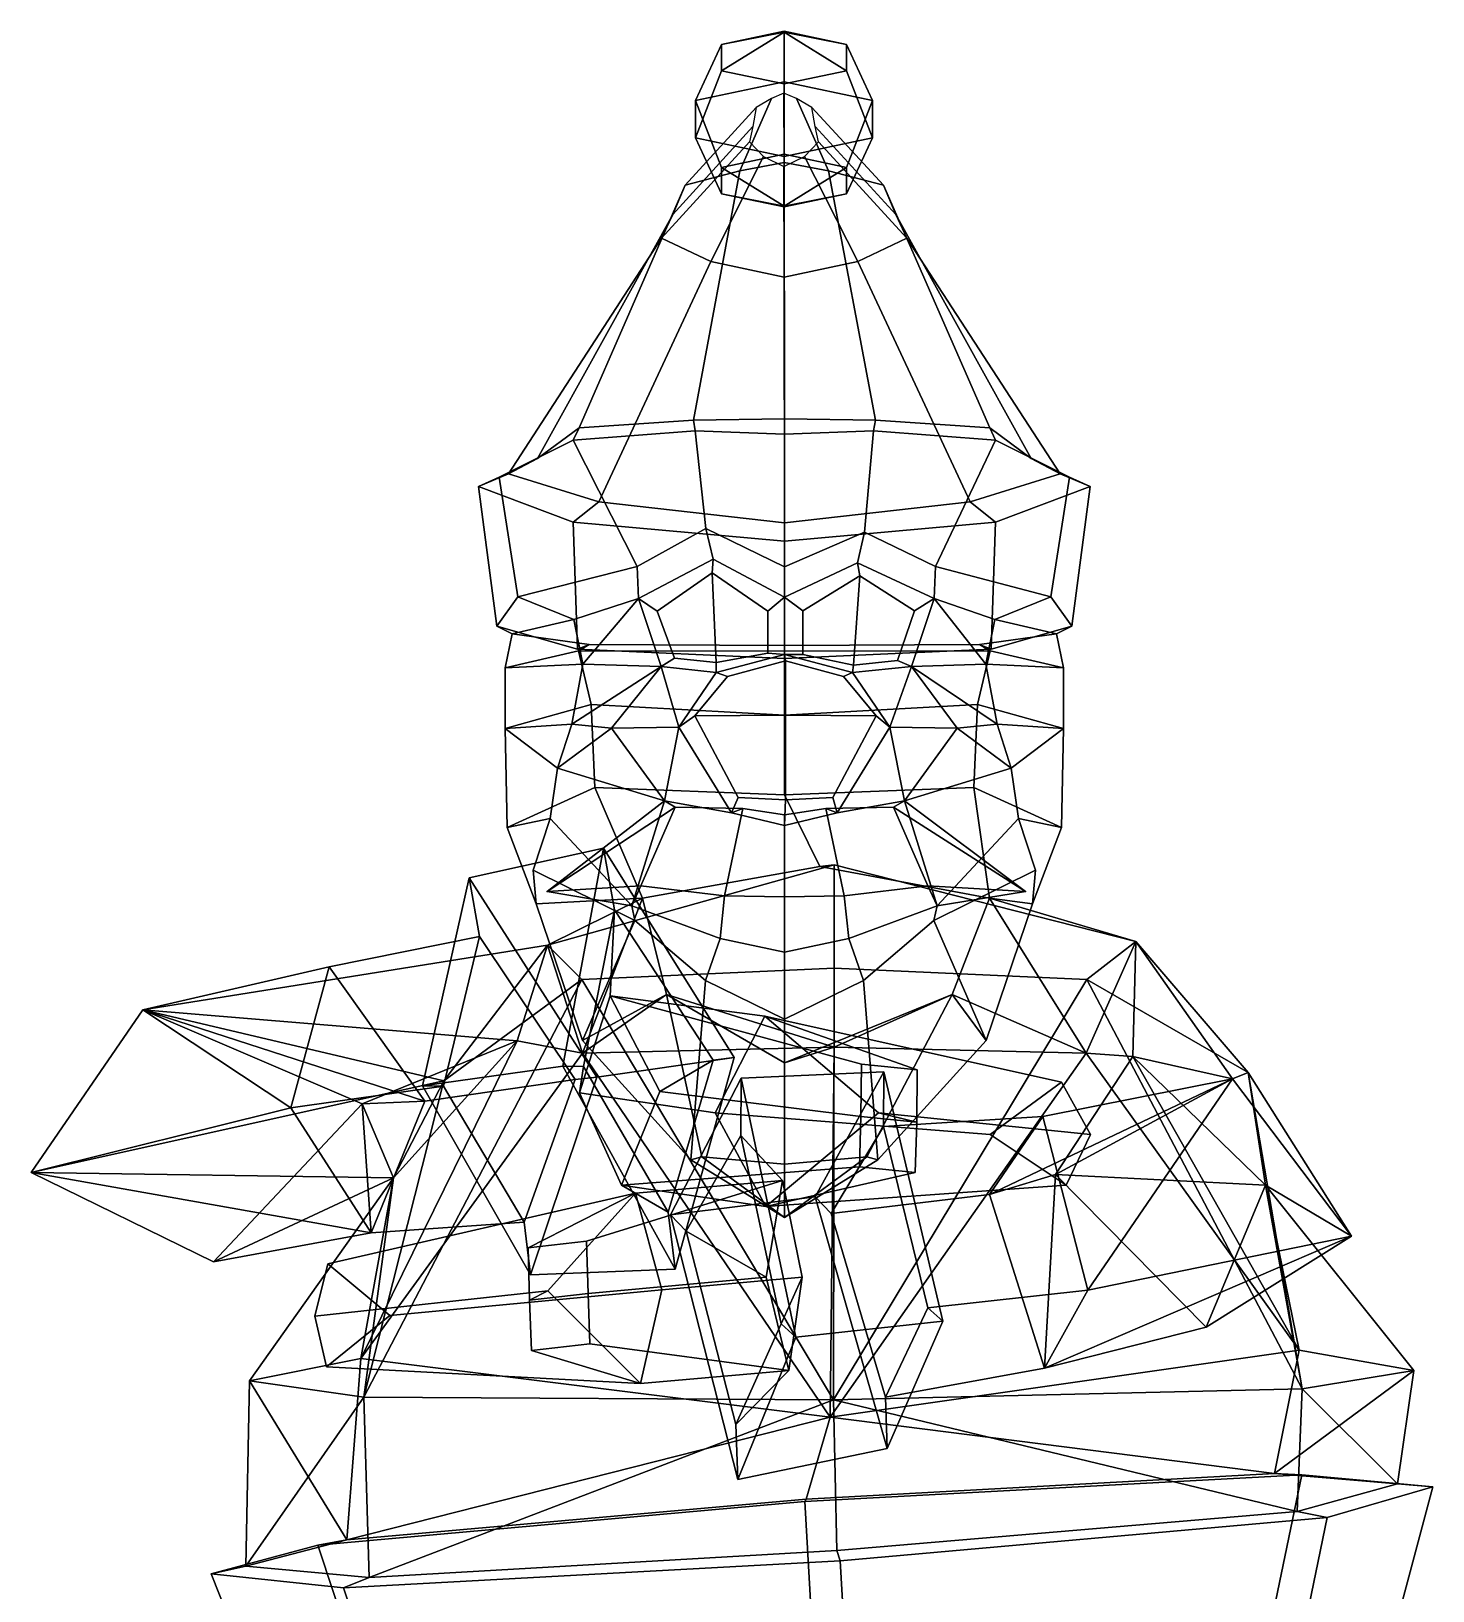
# Model space of a CAD drawing. Extents: x -176 to 128, y -158 to 351.
# Drawn here: x -176.5 to 128.3, y 12.3 to 351.4 of the extents above; entities that cross this region are included whole.
import ezdxf

# ---------------------------------------------------------------- set-up
doc = ezdxf.new("R2010")
doc.units = 0

msp = doc.modelspace()

# ---------------------------------------------------------------- linework, layer by layer
for p in [(-64.285583, 164.310974, 66.176331), (39.720985, 164.310974, 66.176331)]:
    msp.add_point(p)
for points in [[(-26.36475, 348.527679, -40.18679), (-12.755857, 351.394684, -47.078526), (-12.755856, 340.391968, -58.353008), (-32.001755, 336.337463, -48.606689)], [(-12.755864, 339.926788, -19.51174), (-12.75586, 351.201996, -30.989918), (-26.364752, 342.793762, -26.403425)], [(-26.364752, 342.793762, -26.403425), (-12.75586, 351.201996, -30.989918), (-26.36475, 348.527679, -40.18679)], [(-12.75586, 351.201996, -30.989918), (-12.755857, 351.394684, -47.078526), (-26.36475, 348.527679, -40.18679)], [(-12.755864, 339.926788, -19.51174), (0.853061, 342.793762, -26.403419), (-12.75586, 351.201996, -30.989918)], [(-12.75586, 351.201996, -30.989918), (0.853064, 348.527679, -40.186787), (-12.755857, 351.394684, -47.078526)], [(0.853061, 342.793762, -26.403419), (0.853064, 348.527679, -40.186787), (-12.75586, 351.201996, -30.989918)], [(0.853064, 348.527679, -40.186787), (6.490037, 336.337463, -48.606686), (-12.755856, 340.391968, -58.353008), (-12.755857, 351.394684, -47.078526)], [(-32.001759, 328.228424, -29.113995), (-26.364752, 342.793762, -26.403425), (-26.36475, 348.527679, -40.18679), (-32.001755, 336.337463, -48.606689)], [(6.490033, 328.228424, -29.113989), (6.490037, 336.337463, -48.606686), (0.853064, 348.527679, -40.186787), (0.853061, 342.793762, -26.403419)], [(-12.755864, 324.17392, -19.367701), (-12.755864, 339.926788, -19.51174), (-26.364752, 342.793762, -26.403425), (-32.001759, 328.228424, -29.113995)], [(-12.755864, 324.17392, -19.367701), (6.490033, 328.228424, -29.113989), (0.853061, 342.793762, -26.403419), (-12.755864, 339.926788, -19.51174)], [(-26.364748, 321.772125, -51.317204), (-32.001755, 336.337463, -48.606689), (-12.755856, 340.391968, -58.353008), (-12.755856, 324.639099, -58.208942)], [(0.853064, 321.772095, -51.3172), (-12.755856, 324.639099, -58.208942), (-12.755856, 340.391968, -58.353008), (6.490037, 336.337463, -48.606686)], [(-15.461271, 336.782043, -27.036953), (-18.801771, 334.787628, -27.879269), (-34.270885, 317.925323, 24.820459), (-22.340527, 321.028046, 29.9508)], [(-32.001759, 328.228424, -29.113995), (-32.001755, 336.337463, -48.606689), (-26.364748, 321.772125, -51.317204), (-26.364752, 316.038177, -37.53384)], [(-12.765849, 337.945984, -26.545378), (-15.461271, 336.782043, -27.036953), (-22.340527, 321.028046, 29.9508), (-12.714019, 322.838806, 32.944859)], [(-12.765849, 337.945984, -26.545378), (-12.714019, 322.838806, 32.944859), (-3.087512, 321.028046, 29.9508), (-10.070427, 336.782043, -27.036953)], [(-10.070427, 336.782043, -27.036953), (-3.087512, 321.028046, 29.9508), (8.842847, 317.925323, 24.820461), (-6.729927, 334.787628, -27.879267)], [(6.490033, 328.228424, -29.113989), (0.853061, 316.038177, -37.533836), (0.853064, 321.772095, -51.3172), (6.490037, 336.337463, -48.606686)], [(-18.801771, 334.787628, -27.879269), (-19.551788, 330.679779, -29.614132), (-36.949512, 311.53476, 14.253671), (-34.270885, 317.925323, 24.820459)], [(-6.729927, 334.787628, -27.879267), (8.842847, 317.925323, 24.820461), (11.521471, 311.53476, 14.253674), (-5.979912, 330.679779, -29.61413)], [(-19.551788, 330.679779, -29.614132), (-20.238447, 327.36618, -31.013548), (-39.401871, 306.379822, 5.730048), (-36.949512, 311.53476, 14.253671)], [(-5.979912, 330.679779, -29.61413), (11.521471, 311.53476, 14.253674), (13.973834, 306.379822, 5.730052), (-5.293251, 327.36618, -31.013546)], [(-20.238447, 327.36618, -31.013548), (-17.237503, 324.127075, -32.381489), (-28.68421, 301.340759, -2.601984), (-39.401871, 306.379822, 5.730048)], [(-12.755864, 324.17392, -19.367701), (-32.001759, 328.228424, -29.113995), (-26.364752, 316.038177, -37.53384), (-12.755861, 313.171204, -30.642157)], [(-12.755864, 324.17392, -19.367701), (-12.755861, 313.171204, -30.642157), (0.853061, 316.038177, -37.533836), (6.490033, 328.228424, -29.113989)], [(-5.293251, 327.36618, -31.013546), (13.973834, 306.379822, 5.730052), (3.256165, 301.340759, -2.601982), (-8.294199, 324.127075, -32.381489)], [(-12.686022, 267.127869, 75.578865), (-12.714019, 322.838806, 32.944859), (-22.340527, 321.028046, 29.9508), (-32.474285, 266.796631, 68.151184)], [(-17.237503, 324.127075, -32.381489), (-12.765851, 321.944946, -33.303085), (-12.714022, 297.945984, -8.215209), (-28.68421, 301.340759, -2.601984)], [(-12.755867, 313.363861, -46.730709), (-26.364748, 321.772125, -51.317204), (-12.755856, 324.639099, -58.208942)], [(-8.294199, 324.127075, -32.381489), (3.256165, 301.340759, -2.601982), (-12.714022, 297.945984, -8.215209), (-12.765851, 321.944946, -33.303085)], [(-12.755867, 313.363861, -46.730709), (-12.755856, 324.639099, -58.208942), (0.853064, 321.772095, -51.3172)], [(-12.686022, 267.127869, 75.578865), (7.102238, 266.796631, 68.151184), (-3.087512, 321.028046, 29.9508), (-12.714019, 322.838806, 32.944859)], [(-57.334591, 265.153198, 55.285938), (-32.474285, 266.796631, 68.151184), (-22.340527, 321.028046, 29.9508), (-34.270885, 317.925323, 24.820459)], [(-26.364752, 316.038177, -37.53384), (-26.364748, 321.772125, -51.317204), (-12.755867, 313.363861, -46.730709)], [(0.853061, 316.038177, -37.533836), (-12.755867, 313.363861, -46.730709), (0.853064, 321.772095, -51.3172)], [(31.962551, 265.153198, 55.285938), (8.842847, 317.925323, 24.820461), (-3.087512, 321.028046, 29.9508), (7.102238, 266.796631, 68.151184)], [(-66.375122, 258.455688, 27.838751), (-57.334591, 265.153198, 55.285938), (-34.270885, 317.925323, 24.820459), (-36.949512, 311.53476, 14.253671)], [(-12.755861, 313.171204, -30.642157), (-26.364752, 316.038177, -37.53384), (-12.755867, 313.363861, -46.730709)], [(-12.755861, 313.171204, -30.642157), (-12.755867, 313.363861, -46.730709), (0.853061, 316.038177, -37.533836)], [(41.003082, 258.455688, 27.838751), (11.521471, 311.53476, 14.253674), (8.842847, 317.925323, 24.820461), (31.962551, 265.153198, 55.285938)], [(-72.645058, 255.141235, 4.870553), (-66.375122, 258.455688, 27.838751), (-36.949512, 311.53476, 14.253671), (-39.401871, 306.379822, 5.730048)], [(47.273022, 255.141235, 4.870553), (13.973834, 306.379822, 5.730052), (11.521471, 311.53476, 14.253674), (41.003082, 258.455688, 27.838751)], [(-53.057148, 249.062134, -15.86843), (-72.645058, 255.141235, 4.870553), (-39.401871, 306.379822, 5.730048), (-28.68421, 301.340759, -2.601984)], [(27.685101, 249.062134, -15.86843), (3.256165, 301.340759, -2.601982), (13.973834, 306.379822, 5.730052), (47.273022, 255.141235, 4.870553)], [(-12.686022, 244.496796, -34.836845), (-53.057148, 249.062134, -15.86843), (-28.68421, 301.340759, -2.601984), (-12.714022, 297.945984, -8.215209)], [(-12.686022, 244.496796, -34.836845), (-12.714022, 297.945984, -8.215209), (3.256165, 301.340759, -2.601982), (27.685101, 249.062134, -15.86843)], [(-58.576942, 262.47406, 59.897579), (-57.334591, 265.153198, 55.285938), (-66.375122, 258.455688, 27.838751), (-74.673798, 254.399353, 29.248699)], [(-32.085621, 264.539154, 73.056511), (-32.474285, 266.796631, 68.151184), (-57.334591, 265.153198, 55.285938), (-58.576942, 262.47406, 59.897579)], [(-29.728794, 243.262207, 77.264534), (-32.085621, 264.539154, 73.056511), (-58.576942, 262.47406, 59.897579), (-44.669529, 235.016418, 66.150093)], [(-12.686022, 263.790985, 79.17202), (-12.686022, 267.127869, 75.578865), (-32.474285, 266.796631, 68.151184), (-32.085621, 264.539154, 73.056511)], [(-12.686022, 234.933258, 81.488548), (-12.686022, 263.790985, 79.17202), (-32.085621, 264.539154, 73.056511), (-29.728794, 243.262207, 77.264534)], [(-12.686022, 263.790985, 79.17202), (6.713574, 264.539154, 73.056511), (7.102238, 266.796631, 68.151184), (-12.686022, 267.127869, 75.578865)], [(-12.686022, 234.933258, 81.488548), (4.760474, 242.457825, 77.334908), (6.713574, 264.539154, 73.056511), (-12.686022, 263.790985, 79.17202)], [(4.760474, 242.457825, 77.334908), (20.169525, 235.016418, 66.150101), (33.204903, 262.47403, 59.897579), (6.713574, 264.539154, 73.056511)], [(6.713574, 264.539154, 73.056511), (33.204903, 262.47403, 59.897579), (31.962551, 265.153198, 55.285938), (7.102238, 266.796631, 68.151184)], [(33.204903, 262.47403, 59.897579), (49.301758, 254.399353, 29.248699), (41.003082, 258.455688, 27.838751), (31.962551, 265.153198, 55.285938)], [(-44.669529, 235.016418, 66.150093), (-58.576942, 262.47406, 59.897579), (-74.673798, 254.399353, 29.248699), (-70.626732, 228.444519, 47.590042)], [(20.169525, 235.016418, 66.150101), (45.2547, 228.444519, 47.590042), (49.301758, 254.399353, 29.248699), (33.204903, 262.47403, 59.897579)], [(-74.673798, 254.399353, 29.248699), (-66.375122, 258.455688, 27.838751), (-72.645058, 255.141235, 4.870553), (-79.199486, 252.388367, 3.446952)], [(49.301758, 254.399353, 29.248699), (53.82745, 252.388367, 3.446952), (47.273022, 255.141235, 4.870553), (41.003082, 258.455688, 27.838751)], [(-79.199486, 252.388367, 3.446952), (-72.645058, 255.141235, 4.870553), (-53.057148, 249.062134, -15.86843), (-58.585865, 244.610962, -19.302254)], [(-70.626732, 228.444519, 47.590042), (-74.673798, 254.399353, 29.248699), (-79.199486, 252.388367, 3.446952), (-75.20015, 222.005157, 10.288239)], [(53.82745, 252.388367, 3.446952), (33.213821, 244.610962, -19.302254), (27.685101, 249.062134, -15.86843), (47.273022, 255.141235, 4.870553)], [(45.2547, 228.444519, 47.590042), (49.828114, 222.005157, 10.288239), (53.82745, 252.388367, 3.446952), (49.301758, 254.399353, 29.248699)], [(-75.20015, 222.005157, 10.288239), (-79.199486, 252.388367, 3.446952), (-58.585865, 244.610962, -19.302254), (-57.690536, 216.997925, -15.525624)], [(49.828114, 222.005157, 10.288239), (32.318497, 216.997925, -15.525624), (33.213821, 244.610962, -19.302254), (53.82745, 252.388367, 3.446952)], [(-58.585865, 244.610962, -19.302254), (-53.057148, 249.062134, -15.86843), (-12.686022, 244.496796, -34.836845), (-12.686022, 240.498138, -39.056374)], [(33.213821, 244.610962, -19.302254), (-12.686022, 240.498138, -39.056374), (-12.686022, 244.496796, -34.836845), (27.685101, 249.062134, -15.86843)], [(-57.690536, 216.997925, -15.525624), (-58.585865, 244.610962, -19.302254), (-12.686022, 240.498138, -39.056374), (-12.686022, 214.989899, -35.193562)], [(32.318497, 216.997925, -15.525624), (-12.686022, 214.989899, -35.193562), (-12.686022, 240.498138, -39.056374), (33.213821, 244.610962, -19.302254)], [(-29.728794, 243.262207, 77.264534), (-44.669529, 235.016418, 66.150093), (-44.37682, 228.083069, 64.650101), (-28.160103, 236.616058, 76.613701)], [(-12.686022, 234.933258, 81.488548), (-29.728794, 243.262207, 77.264534), (-28.160103, 236.616058, 76.613701), (-12.686022, 228.324921, 78.764839)], [(-12.686022, 234.933258, 81.488548), (-12.686022, 228.324921, 78.764839), (3.191779, 235.809204, 76.627777), (4.760474, 242.457825, 77.334908)], [(4.760474, 242.457825, 77.334908), (3.191779, 235.809204, 76.627777), (19.876812, 228.083069, 64.650101), (20.169525, 235.016418, 66.150101)], [(-58.461197, 223.5065, 48.01054), (-44.37682, 228.083069, 64.650101), (-44.669529, 235.016418, 66.150093), (-70.626732, 228.444519, 47.590042)], [(-28.418951, 233.643494, 74.150894), (-28.160103, 236.616058, 76.613701), (-44.37682, 228.083069, 64.650101), (-40.356083, 225.27478, 64.33532)], [(-28.418951, 233.643494, 74.150894), (-16.271076, 225.271606, 75.776924), (-12.686022, 228.324921, 78.764839), (-28.160103, 236.616058, 76.613701)], [(3.698651, 232.948364, 73.949844), (3.191779, 235.809204, 76.627777), (-12.686022, 228.324921, 78.764839), (-8.64783, 225.390869, 75.957237)], [(3.698651, 232.948364, 73.949844), (15.617996, 225.394287, 61.831825), (19.876812, 228.083069, 64.650101), (3.191779, 235.809204, 76.627777)], [(33.089153, 223.5065, 48.01054), (45.2547, 228.444519, 47.590042), (20.169525, 235.016418, 66.150101), (19.876812, 228.083069, 64.650101)], [(-27.519594, 214.150391, 72.321365), (-28.418951, 233.643494, 74.150894), (-40.356083, 225.27478, 64.33532), (-36.609081, 215.084961, 67.229141)], [(-16.271076, 225.271606, 75.776924), (-28.418951, 233.643494, 74.150894), (-27.519594, 214.150391, 72.321365), (-16.271076, 216.154358, 76.621124)], [(-8.64783, 225.390869, 75.957237), (-8.64783, 215.886261, 76.999481), (2.381638, 213.538025, 71.691154), (3.698651, 232.948364, 73.949844)], [(2.381638, 213.538025, 71.691154), (11.943962, 214.534058, 65.404434), (15.617996, 225.394287, 61.831825), (3.698651, 232.948364, 73.949844)], [(-70.626732, 228.444519, 47.590042), (-75.20015, 222.005157, 10.288239), (-71.894608, 220.342041, 11.094282), (-58.461197, 223.5065, 48.01054)], [(-56.488445, 213.804871, 48.337196), (-44.37682, 228.083069, 64.650101), (-58.461197, 223.5065, 48.01054)], [(-39.446552, 213.244263, 68.230484), (-44.37682, 228.083069, 64.650101), (-56.488445, 213.804871, 48.337196)], [(-36.609081, 215.084961, 67.229141), (-40.356083, 225.27478, 64.33532), (-44.37682, 228.083069, 64.650101), (-39.446552, 213.244263, 68.230484)], [(-16.271076, 216.154358, 76.621124), (-12.686022, 215.906921, 79.825523), (-12.686022, 228.324921, 78.764839), (-16.271076, 225.271606, 75.776924)], [(-8.64783, 215.886261, 76.999481), (-8.64783, 225.390869, 75.957237), (-12.686022, 228.324921, 78.764839), (-12.686022, 215.906921, 79.825523)], [(11.943962, 214.534058, 65.404434), (14.946547, 213.244263, 68.230484), (19.876812, 228.083069, 64.650101), (15.617996, 225.394287, 61.831825)], [(14.946547, 213.244263, 68.230484), (31.116398, 213.804871, 48.337196), (19.876812, 228.083069, 64.650101)], [(31.116398, 213.804871, 48.337196), (33.089153, 223.5065, 48.01054), (19.876812, 228.083069, 64.650101)], [(45.2547, 228.444519, 47.590042), (33.089153, 223.5065, 48.01054), (46.522575, 220.342041, 11.094282), (49.828114, 222.005157, 10.288239)], [(-75.20015, 222.005157, 10.288239), (-57.690536, 216.997925, -15.525624), (-55.104408, 218.046753, -15.218727), (-71.894608, 220.342041, 11.094282)], [(-58.461197, 223.5065, 48.01054), (-71.894608, 220.342041, 11.094282), (-73.399017, 212.988708, 12.143355), (-56.488445, 213.804871, 48.337196)], [(49.828114, 222.005157, 10.288239), (46.522575, 220.342041, 11.094282), (29.732368, 218.046753, -15.218727), (32.318497, 216.997925, -15.525624)], [(33.089153, 223.5065, 48.01054), (31.116398, 213.804871, 48.337196), (48.026978, 212.988708, 12.143355), (46.522575, 220.342041, 11.094282)], [(-73.399017, 212.988708, 12.143355), (-71.894608, 220.342041, 11.094282), (-55.104408, 218.046753, -15.218727), (-57.416771, 216.668091, -17.646286)], [(-57.690536, 216.997925, -15.525624), (-12.686022, 214.989899, -35.193562), (-12.686021, 217.820221, -32.378128), (-55.104408, 218.046753, -15.218727)], [(-57.416771, 216.668091, -17.646286), (-55.104408, 218.046753, -15.218727), (-12.686021, 217.820221, -32.378128), (-12.686021, 216.593933, -32.723923)], [(32.318497, 216.997925, -15.525624), (29.732368, 218.046753, -15.218727), (-12.686021, 217.820221, -32.378128), (-12.686022, 214.989899, -35.193562)], [(32.044724, 216.668091, -17.646286), (-12.686021, 216.593933, -32.723923), (-12.686021, 217.820221, -32.378128), (29.732368, 218.046753, -15.218727)], [(48.026978, 212.988708, 12.143355), (32.044724, 216.668091, -17.646286), (29.732368, 218.046753, -15.218727), (46.522575, 220.342041, 11.094282)], [(-73.420799, 199.7948, 14.322288), (-73.399017, 212.988708, 12.143355), (-57.416771, 216.668091, -17.646286), (-54.671993, 204.971039, -19.130014)], [(-56.488445, 213.804871, 48.337196), (-73.399017, 212.988708, 12.143355), (-73.420799, 199.7948, 14.322288), (-58.930214, 200.705688, 48.18602)], [(-58.930214, 200.705688, 48.18602), (-39.446552, 213.244263, 68.230484), (-56.488445, 213.804871, 48.337196)], [(-54.671993, 204.971039, -19.130014), (-57.416771, 216.668091, -17.646286), (-12.686021, 216.593933, -32.723923), (-12.686016, 202.717712, -31.264603)], [(-27.519594, 214.150391, 72.321365), (-36.609081, 215.084961, 67.229141), (-39.446552, 213.244263, 68.230484), (-27.486702, 211.963348, 74.517197)], [(-12.42764, 202.703674, 98.347374), (-12.42764, 214.520569, 94.217346), (-25.050514, 211.086304, 90.700829), (-32.126842, 202.521973, 91.898163)], [(-27.519594, 214.150391, 72.321365), (-27.486702, 211.963348, 74.517197), (-12.686022, 215.906921, 79.825523), (-16.271076, 216.154358, 76.621124)], [(-12.42764, 214.520569, 94.217346), (-12.686022, 215.906921, 79.825523), (-27.486702, 211.963348, 74.517197), (-25.050514, 211.086304, 90.700829)], [(-12.42764, 214.520569, 94.217346), (0.195232, 211.086304, 90.700829), (2.114656, 211.963348, 74.517197), (-12.686022, 215.906921, 79.825523)], [(2.381638, 213.538025, 71.691154), (-8.64783, 215.886261, 76.999481), (-12.686022, 215.906921, 79.825523), (2.114656, 211.963348, 74.517197)], [(29.29995, 204.971039, -19.130014), (-12.686016, 202.717712, -31.264603), (-12.686021, 216.593933, -32.723923), (32.044724, 216.668091, -17.646286)], [(-12.42764, 202.703674, 98.347374), (7.271561, 202.521973, 91.898163), (0.195232, 211.086304, 90.700829), (-12.42764, 214.520569, 94.217346)], [(2.381638, 213.538025, 71.691154), (2.114656, 211.963348, 74.517197), (14.946547, 213.244263, 68.230484), (11.943962, 214.534058, 65.404434)], [(33.558174, 200.705688, 48.18602), (31.116398, 213.804871, 48.337196), (14.946547, 213.244263, 68.230484)], [(48.048763, 199.7948, 14.322288), (29.29995, 204.971039, -19.130014), (32.044724, 216.668091, -17.646286), (48.026978, 212.988708, 12.143355)], [(31.116398, 213.804871, 48.337196), (33.558174, 200.705688, 48.18602), (48.048763, 199.7948, 14.322288), (48.026978, 212.988708, 12.143355)], [(-50.276237, 199.888977, 71.407036), (-39.446552, 213.244263, 68.230484), (-58.930214, 200.705688, 48.18602)], [(-50.276237, 199.888977, 71.407036), (-35.644478, 200.042297, 74.441467), (-39.446552, 213.244263, 68.230484)], [(-35.644478, 200.042297, 74.441467), (-27.486702, 211.963348, 74.517197), (-39.446552, 213.244263, 68.230484)], [(-32.126842, 202.521973, 91.898163), (-25.050514, 211.086304, 90.700829), (-27.486702, 211.963348, 74.517197), (-35.644478, 200.042297, 74.441467)], [(7.271561, 202.521973, 91.898163), (10.272434, 200.042297, 74.441467), (2.114656, 211.963348, 74.517197), (0.195232, 211.086304, 90.700829)], [(10.272434, 200.042297, 74.441467), (14.946547, 213.244263, 68.230484), (2.114656, 211.963348, 74.517197)], [(24.904194, 199.888977, 71.407036), (14.946547, 213.244263, 68.230484), (10.272434, 200.042297, 74.441467)], [(24.904194, 199.888977, 71.407036), (33.558174, 200.705688, 48.18602), (14.946547, 213.244263, 68.230484)], [(-72.984444, 178.24054, 15.684975), (-73.420799, 199.7948, 14.322288), (-54.671993, 204.971039, -19.130014), (-53.879276, 186.983368, -16.219168)], [(-53.879276, 186.983368, -16.219168), (-54.671993, 204.971039, -19.130014), (-12.686016, 202.717712, -31.264603), (-12.686016, 185.357666, -26.833443)], [(28.507233, 186.983368, -16.21917), (-12.686016, 185.357666, -26.833443), (-12.686016, 202.717712, -31.264603), (29.29995, 204.971039, -19.130014)], [(47.612411, 178.24054, 15.684974), (28.507233, 186.983368, -16.21917), (29.29995, 204.971039, -19.130014), (48.048763, 199.7948, 14.322288)], [(-58.930214, 200.705688, 48.18602), (-73.420799, 199.7948, 14.322288), (-61.996288, 191.182312, 47.629242)], [(-61.996288, 191.182312, 47.629242), (-50.276237, 199.888977, 71.407036), (-58.930214, 200.705688, 48.18602)], [(-22.702515, 184.773987, 87.062469), (-32.126842, 202.521973, 91.898163), (-35.644478, 200.042297, 74.441467), (-24.152483, 181.455261, 74.192741)], [(-12.42764, 184.252502, 92.292496), (-12.42764, 202.703674, 98.347374), (-32.126842, 202.521973, 91.898163), (-22.702515, 184.773987, 87.062469)], [(-12.42764, 184.252502, 92.292496), (-2.152765, 184.773987, 87.062469), (7.271561, 202.521973, 91.898163), (-12.42764, 202.703674, 98.347374)], [(-2.152765, 184.773987, 87.062469), (-1.219562, 181.455261, 74.192741), (10.272434, 200.042297, 74.441467), (7.271561, 202.521973, 91.898163)], [(36.624249, 191.182312, 47.629242), (33.558174, 200.705688, 48.18602), (24.904194, 199.888977, 71.407036)], [(33.558174, 200.705688, 48.18602), (36.624249, 191.182312, 47.629242), (48.048763, 199.7948, 14.322288)], [(-63.602032, 180.252441, 47.807945), (-61.996288, 191.182312, 47.629242), (-73.420799, 199.7948, 14.322288), (-72.984444, 178.24054, 15.684975)], [(-38.779617, 184.075623, 68.289604), (-50.276237, 199.888977, 71.407036), (-61.996288, 191.182312, 47.629242)], [(-38.779617, 184.075623, 68.289604), (-35.644478, 200.042297, 74.441467), (-50.276237, 199.888977, 71.407036)], [(-24.152483, 181.455261, 74.192741), (-35.644478, 200.042297, 74.441467), (-38.779617, 184.075623, 68.289604)], [(-1.219562, 181.455261, 74.192741), (13.407574, 184.075623, 68.289604), (10.272434, 200.042297, 74.441467)], [(13.407574, 184.075623, 68.289604), (24.904194, 199.888977, 71.407036), (10.272434, 200.042297, 74.441467)], [(13.407574, 184.075623, 68.289604), (36.624249, 191.182312, 47.629242), (24.904194, 199.888977, 71.407036)], [(38.229992, 180.252441, 47.807945), (47.612411, 178.24054, 15.684974), (48.048763, 199.7948, 14.322288), (36.624249, 191.182312, 47.629242)], [(-63.602032, 180.252441, 47.807945), (-45.887627, 161.249664, 74.598953), (-38.779617, 184.075623, 68.289604), (-61.996288, 191.182312, 47.629242)], [(38.229992, 180.252441, 47.807945), (36.624249, 191.182312, 47.629242), (13.407574, 184.075623, 68.289604), (20.515581, 161.249664, 74.598953)], [(-66.655907, 161.628876, 19.794086), (-72.984444, 178.24054, 15.684975), (-53.879276, 186.983368, -16.219168), (-43.536304, 162.903748, 20.29291)], [(-43.536304, 162.903748, 20.29291), (-53.879276, 186.983368, -16.219168), (-12.686016, 185.357666, -26.833443), (-4.959784, 169.797241, -0.198)], [(31.94776, 162.903748, 20.29291), (-4.959784, 169.797241, -0.198), (-12.686016, 185.357666, -26.833443), (28.507233, 186.983368, -16.21917)], [(41.283863, 161.628876, 19.794086), (31.94776, 162.903748, 20.29291), (28.507233, 186.983368, -16.21917), (47.612411, 178.24054, 15.684974)], [(-36.413425, 182.654968, 82.289825), (-38.779617, 184.075623, 68.289604), (-64.285583, 164.310974, 66.176331)], [(-64.285583, 164.310974, 66.176331), (-38.779617, 184.075623, 68.289604), (-45.887627, 161.249664, 74.598953)], [(-36.413425, 182.654968, 82.289825), (-21.716057, 182.3927, 82.406937), (-24.152483, 181.455261, 74.192741), (-38.779617, 184.075623, 68.289604)], [(-12.42764, 184.252502, 92.292496), (-22.702515, 184.773987, 87.062469), (-24.152483, 181.455261, 74.192741), (-12.686022, 178.667908, 80.112228)], [(-12.42764, 184.252502, 92.292496), (-12.686022, 178.667908, 80.112228), (-1.219562, 181.455261, 74.192741), (-2.152765, 184.773987, 87.062469)], [(11.041384, 182.654968, 82.289825), (13.407574, 184.075623, 68.289604), (-1.219562, 181.455261, 74.192741), (-3.655987, 182.3927, 82.406937)], [(11.041384, 182.654968, 82.289825), (39.720985, 164.310974, 66.176331), (13.407574, 184.075623, 68.289604)], [(39.720985, 164.310974, 66.176331), (20.515581, 161.249664, 74.598953), (13.407574, 184.075623, 68.289604)], [(-66.655907, 161.628876, 19.794086), (-67.325256, 168.994354, 50.978226), (-63.602032, 180.252441, 47.807945), (-72.984444, 178.24054, 15.684975)], [(-63.602032, 180.252441, 47.807945), (-67.325256, 168.994354, 50.978226), (-45.204456, 158.027924, 65.587769), (-45.887627, 161.249664, 74.598953)], [(-43.890629, 165.606262, 84.683838), (-36.413425, 182.654968, 82.289825), (-64.285583, 164.310974, 66.176331)], [(-21.716057, 182.3927, 82.406937), (-36.413425, 182.654968, 82.289825), (-43.890629, 165.606262, 84.683838), (-25.67701, 163.414948, 93.351402)], [(-25.67701, 163.414948, 93.351402), (-12.686022, 163.211487, 94.03511), (-12.686022, 180.978699, 85.155502), (-21.716057, 182.3927, 82.406937)], [(-12.686022, 180.978699, 85.155502), (-12.686022, 178.667908, 80.112228), (-24.152483, 181.455261, 74.192741), (-21.716057, 182.3927, 82.406937)], [(0.304964, 163.414948, 93.351402), (-3.655987, 182.3927, 82.406937), (-12.686022, 180.978699, 85.155502), (-12.686022, 163.211487, 94.03511)], [(-12.686022, 180.978699, 85.155502), (-3.655987, 182.3927, 82.406937), (-1.219562, 181.455261, 74.192741), (-12.686022, 178.667908, 80.112228)], [(-3.655987, 182.3927, 82.406937), (0.304964, 163.414948, 93.351402), (18.518585, 165.606262, 84.683838), (11.041384, 182.654968, 82.289825)], [(18.518585, 165.606262, 84.683838), (39.720985, 164.310974, 66.176331), (11.041384, 182.654968, 82.289825)], [(38.229992, 180.252441, 47.807945), (20.515581, 161.249664, 74.598953), (19.832411, 158.027924, 65.587769), (41.95322, 168.994354, 50.978226)], [(41.283863, 161.628876, 19.794086), (47.612411, 178.24054, 15.684974), (38.229992, 180.252441, 47.807945), (41.95322, 168.994354, 50.978226)], [(-60.833874, 126.342255, 167.040359), (-52.002586, 173.755615, 127.81881), (-81.235413, 167.288635, 115.446114), (-91.354713, 122.091858, 154.898376)], [(-53.501686, 124.011353, 64.773918), (-81.235413, 167.288635, 115.446114), (-52.002586, 173.755615, 127.81881), (-23.589367, 128.230896, 78.364731)], [(-60.833874, 126.342255, 167.040359), (-56.387234, 126.27597, 156.553635), (-49.638416, 160.387115, 126.826408), (-52.002586, 173.755615, 127.81881)], [(-23.589367, 128.230896, 78.364731), (-52.002586, 173.755615, 127.81881), (-49.638416, 160.387115, 126.826408), (-28.171698, 127.706757, 89.375122)], [(-1.853932, 170.163757, 4.190407), (-1.857344, 147.683838, -46.917042), (-56.752666, 145.222656, -37.569721), (-64.223106, 152.673431, -1.038396)], [(-1.853932, 170.163757, 4.190407), (-64.223106, 152.673431, -1.038396), (-43.536304, 162.903748, 20.29291), (-4.959784, 169.797241, -0.198)], [(-4.959784, 169.797241, -0.198), (31.94776, 162.903748, 20.29291), (63.755581, 153.462708, -3.233342), (-1.853932, 170.163757, 4.190407)], [(-1.853932, 170.163757, 4.190407), (63.755581, 153.462708, -3.233342), (53.064346, 145.222656, -37.569721), (-1.857344, 147.683838, -46.917042)], [(-91.354713, 122.091858, 154.898376), (-81.235413, 167.288635, 115.446114), (-78.947578, 154.530762, 114.424194), (-86.835785, 121.984222, 144.255066)], [(-53.501686, 124.011353, 64.773918), (-58.159256, 123.438385, 75.978966), (-78.947578, 154.530762, 114.424194), (-81.235413, 167.288635, 115.446114)], [(-45.204456, 158.027924, 65.587769), (-67.325256, 168.994354, 50.978226), (-66.655907, 161.628876, 19.794086), (-56.577839, 131.981415, 35.788513)], [(19.832411, 158.027924, 65.587769), (31.205795, 131.981415, 35.788513), (41.283863, 161.628876, 19.794086), (41.95322, 168.994354, 50.978226)], [(-56.577839, 131.981415, 35.788513), (-66.655907, 161.628876, 19.794086), (-43.536304, 162.903748, 20.29291), (-38.348351, 141.918457, 44.13372)], [(-45.887627, 161.249664, 74.598953), (-43.890629, 165.606262, 84.683838), (-64.285583, 164.310974, 66.176331)], [(-64.223106, 152.673431, -1.038396), (-56.614574, 129.198547, 58.128681), (-43.536304, 162.903748, 20.29291)], [(-56.614574, 129.198547, 58.128681), (-38.348351, 141.918457, 44.13372), (-43.536304, 162.903748, 20.29291)], [(-25.67701, 163.414948, 93.351402), (-43.890629, 165.606262, 84.683838), (-45.887627, 161.249664, 74.598953), (-26.678637, 154.115906, 83.445778)], [(-12.686022, 163.211487, 94.03511), (-25.67701, 163.414948, 93.351402), (-26.678637, 154.115906, 83.445778), (-12.686022, 151.149109, 88.917145)], [(-12.686022, 163.211487, 94.03511), (-12.686022, 151.149109, 88.917145), (1.306591, 154.115906, 83.445778), (0.304964, 163.414948, 93.351402)], [(0.304964, 163.414948, 93.351402), (1.306591, 154.115906, 83.445778), (20.515581, 161.249664, 74.598953), (18.518585, 165.606262, 84.683838)], [(20.515581, 161.249664, 74.598953), (39.720985, 164.310974, 66.176331), (18.518585, 165.606262, 84.683838)], [(31.205795, 131.981415, 35.788513), (23.839108, 141.918457, 44.13372), (31.94776, 162.903748, 20.29291), (41.283863, 161.628876, 19.794086)], [(52.935226, 129.198547, 58.128677), (31.94776, 162.903748, 20.29291), (23.839108, 141.918457, 44.13372)], [(63.755581, 153.462708, -3.233342), (31.94776, 162.903748, 20.29291), (52.935226, 129.198547, 58.128677)], [(-57.235378, 120.572266, 144.976837), (-50.593719, 141.641846, 125.609467), (-49.638416, 160.387115, 126.826408), (-56.387234, 126.27597, 156.553635)], [(-39.731117, 120.891815, 99.410217), (-28.171698, 127.706757, 89.375122), (-49.638416, 160.387115, 126.826408), (-50.593719, 141.641846, 125.609467)], [(-29.860931, 144.964417, 85.493629), (-26.678637, 154.115906, 83.445778), (-45.887627, 161.249664, 74.598953), (-45.204456, 158.027924, 65.587769)], [(4.488884, 144.964417, 85.493629), (19.832411, 158.027924, 65.587769), (20.515581, 161.249664, 74.598953), (1.306591, 154.115906, 83.445778)], [(-33.046055, 105.979889, 67.540428), (-29.860931, 144.964417, 85.493629), (-45.204456, 158.027924, 65.587769), (-56.577839, 131.981415, 35.788513)], [(7.674011, 105.979889, 67.540428), (31.205795, 131.981415, 35.788513), (19.832411, 158.027924, 65.587769), (4.488884, 144.964417, 85.493629)], [(-70.758011, 131.852295, 44.053104), (-64.223106, 152.673431, -1.038396), (-152.208023, 138.60144, 66.06987)], [(-86.743774, 123.166138, -29.140999), (-152.208023, 138.60144, 66.06987), (-64.223106, 152.673431, -1.038396)], [(-86.835785, 121.984222, 144.255066), (-78.947578, 154.530762, 114.424194), (-111.695221, 147.987244, 100.567039), (-120.04248, 117.30365, 130.842453)], [(-111.695221, 147.987244, 100.567039), (-78.947578, 154.530762, 114.424194), (-58.159256, 123.438385, 75.978966), (-90.863182, 118.783325, 61.369328)], [(-86.743774, 123.166138, -29.140999), (-64.223106, 152.673431, -1.038396), (-56.752666, 145.222656, -37.569721)], [(-70.758011, 131.852295, 44.053104), (-56.614574, 129.198547, 58.128681), (-64.223106, 152.673431, -1.038396)], [(-12.686022, 136.618927, 91.85984), (-12.686022, 151.149109, 88.917145), (-26.678637, 154.115906, 83.445778), (-29.860931, 144.964417, 85.493629)], [(-12.686022, 136.618927, 91.85984), (4.488884, 144.964417, 85.493629), (1.306591, 154.115906, 83.445778), (-12.686022, 151.149109, 88.917145)], [(63.085571, 128.43457, 31.319748), (63.755581, 153.462708, -3.233342), (52.935226, 129.198547, 58.128677)], [(88.139351, 124.988037, -25.440453), (53.064346, 145.222656, -37.569721), (63.755581, 153.462708, -3.233342)], [(63.085571, 128.43457, 31.319748), (84.740067, 123.599152, 93.456932), (63.755581, 153.462708, -3.233342)], [(88.139351, 124.988037, -25.440453), (63.755581, 153.462708, -3.233342), (84.740067, 123.599152, 93.456932)], [(-90.863182, 118.783325, 61.369328), (-152.208023, 138.60144, 66.06987), (-111.695221, 147.987244, 100.567039)], [(-120.04248, 117.30365, 130.842453), (-111.695221, 147.987244, 100.567039), (-152.208023, 138.60144, 66.06987)], [(-1.988858, 53.815323, -103.096153), (-56.752666, 145.222656, -37.569721), (-1.857344, 147.683838, -46.917042)], [(-1.988858, 53.815323, -103.096153), (-1.857344, 147.683838, -46.917042), (53.064346, 145.222656, -37.569721)], [(-104.149193, 54.430008, -69.230461), (-56.752666, 145.222656, -37.569721), (-1.988858, 53.815323, -103.096153)], [(-104.149193, 54.430008, -69.230461), (-86.743774, 123.166138, -29.140999), (-56.752666, 145.222656, -37.569721)], [(-12.686022, 93.462723, 70.782364), (-12.686022, 136.618927, 91.85984), (-29.860931, 144.964417, 85.493629), (-33.046055, 105.979889, 67.540428)], [(-12.686022, 93.462723, 70.782364), (7.674011, 105.979889, 67.540428), (4.488884, 144.964417, 85.493629), (-12.686022, 136.618927, 91.85984)], [(99.902985, 56.242645, -68.277695), (-1.988858, 53.815323, -103.096153), (53.064346, 145.222656, -37.569721)], [(99.902985, 56.242645, -68.277695), (53.064346, 145.222656, -37.569721), (88.139351, 124.988037, -25.440453)], [(-27.740915, 116.19812, 168.989853), (-16.961489, 137.236328, 141.40976), (-50.593719, 141.641846, 125.609467), (-57.235378, 120.572266, 144.976837)], [(-1.823221, 130.509552, 65.700401), (-38.348351, 141.918457, 44.13372), (-56.614574, 129.198547, 58.128681)], [(-33.046055, 105.979889, 67.540428), (-56.577839, 131.981415, 35.788513), (-38.348351, 141.918457, 44.13372), (-30.627111, 106.67218, 51.633743)], [(3.949765, 115.453827, 88.877625), (-39.731117, 120.891815, 99.410217), (-50.593719, 141.641846, 125.609467), (4.100273, 126.812683, 89.233864)], [(16.180548, 125.565552, 93.703094), (4.100273, 126.812683, 89.233864), (-50.593719, 141.641846, 125.609467), (-16.961489, 137.236328, 141.40976)], [(-30.627111, 106.67218, 51.633743), (-38.348351, 141.918457, 44.13372), (-12.686022, 127.074707, 25.690594), (-12.686022, 105.038025, 47.337669)], [(-12.686022, 127.074707, 25.690594), (-38.348351, 141.918457, 44.13372), (-1.823221, 130.509552, 65.700401)], [(5.255066, 106.67218, 51.633743), (-12.686022, 105.038025, 47.337669), (-12.686022, 127.074707, 25.690594), (23.839108, 141.918457, 44.13372)], [(-12.686022, 127.074707, 25.690594), (-1.823221, 130.509552, 65.700401), (23.839108, 141.918457, 44.13372)], [(-1.823221, 130.509552, 65.700401), (52.935226, 129.198547, 58.128677), (23.839108, 141.918457, 44.13372)], [(7.674011, 105.979889, 67.540428), (5.255066, 106.67218, 51.633743), (23.839108, 141.918457, 44.13372), (31.205795, 131.981415, 35.788513)], [(-86.743774, 123.166138, -29.140999), (-176.468521, 103.283264, 67.499062), (-152.208023, 138.60144, 66.06987)], [(-120.04248, 117.30365, 130.842453), (-152.208023, 138.60144, 66.06987), (-176.468521, 103.283264, 67.499062)], [(-70.758011, 131.852295, 44.053104), (-152.208023, 138.60144, 66.06987), (-104.493652, 118.211578, 67.776657)], [(-90.863182, 118.783325, 61.369328), (-104.493652, 118.211578, 67.776657), (-152.208023, 138.60144, 66.06987)], [(32.046127, 111.483032, 171.605042), (47.58028, 122.870636, 161.379166), (-16.961489, 137.236328, 141.40976), (-27.740915, 116.19812, 168.989853)], [(53.899673, 111.483032, 144.271271), (7.818205, 116.19812, 115.026855), (-16.961489, 137.236328, 141.40976), (47.58028, 122.870636, 161.379166)], [(16.09024, 114.204926, 93.236435), (16.180548, 125.565552, 93.703094), (-16.961489, 137.236328, 141.40976), (7.818205, 116.19812, 115.026855)], [(-104.762589, 62.773392, 84.984444), (-70.758011, 131.852295, 44.053104), (-97.713715, 102.056885, 10.525031)], [(-104.762589, 62.773392, 84.984444), (-56.614574, 129.198547, 58.128681), (-70.758011, 131.852295, 44.053104)], [(-2.749263, 50.034363, 115.379837), (-56.614574, 129.198547, 58.128681), (-104.762589, 62.773392, 84.984444)], [(-97.713715, 102.056885, 10.525031), (-70.758011, 131.852295, 44.053104), (-104.493652, 118.211578, 67.776657)], [(-2.749263, 50.034363, 115.379837), (-1.823221, 130.509552, 65.700401), (-56.614574, 129.198547, 58.128681)], [(-2.749263, 50.034363, 115.379837), (52.935226, 129.198547, 58.128677), (-1.823221, 130.509552, 65.700401)], [(-2.749263, 50.034363, 115.379837), (99.289589, 64.586029, 85.93721), (52.935226, 129.198547, 58.128677)], [(99.289589, 64.586029, 85.93721), (63.085571, 128.43457, 31.319748), (52.935226, 129.198547, 58.128677)], [(-67.912437, 80.992523, 113.620308), (-36.455051, 82.236816, 126.907135), (-60.833874, 126.342255, 167.040359), (-91.354713, 122.091858, 154.898376)], [(-67.912437, 80.992523, 113.620308), (-53.501686, 124.011353, 64.773918), (-23.589367, 128.230896, 78.364731), (-36.455051, 82.236816, 126.907135)], [(-36.455051, 82.236816, 126.907135), (-37.945465, 94.613007, 126.175606), (-56.387234, 126.27597, 156.553635), (-60.833874, 126.342255, 167.040359)], [(-48.116936, 100.506958, 123.615379), (-57.235378, 120.572266, 144.976837), (-56.387234, 126.27597, 156.553635), (-37.945465, 94.613007, 126.175606)], [(-48.116936, 100.506958, 123.615379), (-37.945465, 94.613007, 126.175606), (-28.171698, 127.706757, 89.375122), (-39.731117, 120.891815, 99.410217)], [(-36.455051, 82.236816, 126.907135), (-23.589367, 128.230896, 78.364731), (-28.171698, 127.706757, 89.375122), (-37.945465, 94.613007, 126.175606)], [(16.09024, 114.204926, 93.236435), (3.949765, 115.453827, 88.877625), (4.100273, 126.812683, 89.233864), (16.180548, 125.565552, 93.703094)], [(91.903656, 100.502228, 6.126961), (46.297077, 102.816833, 63.52523), (63.085571, 128.43457, 31.319748)], [(63.085571, 128.43457, 31.319748), (46.297077, 102.816833, 63.52523), (84.740067, 123.599152, 93.456932)], [(99.289589, 64.586029, 85.93721), (91.903656, 100.502228, 6.126961), (63.085571, 128.43457, 31.319748)], [(-97.713715, 102.056885, 10.525031), (-176.468521, 103.283264, 67.499062), (-86.743774, 123.166138, -29.140999)], [(-104.149193, 54.430008, -69.230461), (-97.713715, 102.056885, 10.525031), (-86.743774, 123.166138, -29.140999)], [(-90.863182, 118.783325, 61.369328), (-58.159256, 123.438385, 75.978966), (-69.286674, 92.451019, 112.929649), (-102.564445, 90.155487, 98.86525)], [(-67.912437, 80.992523, 113.620308), (-91.354713, 122.091858, 154.898376), (-86.835785, 121.984222, 144.255066), (-69.286674, 92.451019, 112.929649)], [(-67.912437, 80.992523, 113.620308), (-69.286674, 92.451019, 112.929649), (-58.159256, 123.438385, 75.978966), (-53.501686, 124.011353, 64.773918)], [(-5.963058, 97.991638, 75.521919), (-37.455585, 94.059326, 85.009766), (-22.079679, 123.767822, 149.867325), (8.968966, 125.115173, 140.722382)], [(-37.455585, 94.059326, 85.009766), (-34.062489, 90.479019, 95.880348), (-22.184786, 111.288025, 144.432663), (-22.079679, 123.767822, 149.867325)], [(-10.163213, 67.450317, 173.334015), (-22.079679, 123.767822, 149.867325), (-22.184786, 111.288025, 144.432663), (-13.386448, 70.320679, 162.792648)], [(-10.163213, 67.450317, 173.334015), (21.775232, 70.947861, 165.289246), (8.968966, 125.115173, 140.722382), (-22.079679, 123.767822, 149.867325)], [(-5.963058, 97.991638, 75.521919), (8.968966, 125.115173, 140.722382), (8.845665, 113.226379, 135.460892), (-2.509401, 94.310287, 86.571548)], [(21.775232, 70.947861, 165.289246), (18.504454, 73.822571, 154.577087), (8.845665, 113.226379, 135.460892), (8.968966, 125.115173, 140.722382)], [(31.901865, 98.488556, 76.419502), (84.740067, 123.599152, 93.456932), (46.297077, 102.816833, 63.52523)], [(31.901865, 98.488556, 76.419502), (43.516541, 115.392029, 125.436577), (84.740067, 123.599152, 93.456932)], [(48.598747, 100.476593, 159.269363), (53.899673, 111.483032, 144.271271), (47.58028, 122.870636, 161.379166), (32.046127, 111.483032, 171.605042)], [(53.284138, 77.641647, 145.617325), (84.740067, 123.599152, 93.456932), (43.516541, 115.392029, 125.436577)], [(53.284138, 77.641647, 145.617325), (110.653206, 89.412048, 101.214996), (84.740067, 123.599152, 93.456932)], [(88.139351, 124.988037, -25.440453), (84.740067, 123.599152, 93.456932), (110.653206, 89.412048, 101.214996)], [(99.902985, 56.242645, -68.277695), (88.139351, 124.988037, -25.440453), (91.903656, 100.502228, 6.126961)], [(91.903656, 100.502228, 6.126961), (88.139351, 124.988037, -25.440453), (110.653206, 89.412048, 101.214996)], [(-102.564445, 90.155487, 98.86525), (-69.286674, 92.451019, 112.929649), (-86.835785, 121.984222, 144.255066), (-120.04248, 117.30365, 130.842453)], [(-102.564445, 90.155487, 98.86525), (-104.493652, 118.211578, 67.776657), (-90.863182, 118.783325, 61.369328)], [(-16.717276, 95.87236, 137.557861), (-27.740915, 116.19812, 168.989853), (-57.235378, 120.572266, 144.976837), (-48.116936, 100.506958, 123.615379)], [(3.670605, 104.47995, 89.049004), (-48.116936, 100.506958, 123.615379), (-39.731117, 120.891815, 99.410217), (3.949765, 115.453827, 88.877625)], [(-102.564445, 90.155487, 98.86525), (-120.04248, 117.30365, 130.842453), (-176.468521, 103.283264, 67.499062)], [(-136.818924, 83.793549, 69.045395), (-97.713715, 102.056885, 10.525031), (-104.493652, 118.211578, 67.776657)], [(-102.564445, 90.155487, 98.86525), (-136.818924, 83.793549, 69.045395), (-104.493652, 118.211578, 67.776657)], [(48.598747, 100.476593, 159.269363), (32.046127, 111.483032, 171.605042), (-27.740915, 116.19812, 168.989853), (-16.717276, 95.87236, 137.557861)], [(48.598747, 100.476593, 159.269363), (-16.717276, 95.87236, 137.557861), (7.818205, 116.19812, 115.026855), (53.899673, 111.483032, 144.271271)], [(15.791824, 103.229019, 93.521187), (16.09024, 114.204926, 93.236435), (7.818205, 116.19812, 115.026855), (-16.717276, 95.87236, 137.557861)], [(43.516541, 115.392029, 125.436577), (31.901865, 98.488556, 76.419502), (-2.509401, 94.310287, 86.571548), (8.845665, 113.226379, 135.460892)], [(15.791824, 103.229019, 93.521187), (3.670605, 104.47995, 89.049004), (3.949765, 115.453827, 88.877625), (16.09024, 114.204926, 93.236435)], [(18.504454, 73.822571, 154.577087), (53.284138, 77.641647, 145.617325), (43.516541, 115.392029, 125.436577), (8.845665, 113.226379, 135.460892)], [(-16.67536, 80.520294, 101.345329), (-13.090448, 101.542969, 129.403152), (-22.184786, 111.288025, 144.432663), (-34.062489, 90.479019, 95.880348)], [(-8.80359, 80.520294, 149.5345), (-13.386448, 70.320679, 162.792648), (-22.184786, 111.288025, 144.432663), (-13.090448, 101.542969, 129.403152)], [(-12.686022, 93.462723, 70.782364), (-33.046055, 105.979889, 67.540428), (-30.627111, 106.67218, 51.633743)], [(-12.686022, 93.462723, 70.782364), (-30.627111, 106.67218, 51.633743), (-12.686022, 105.038025, 47.337669)], [(-12.686022, 93.462723, 70.782364), (-12.686022, 105.038025, 47.337669), (5.255066, 106.67218, 51.633743)], [(-12.686022, 93.462723, 70.782364), (5.255066, 106.67218, 51.633743), (7.674011, 105.979889, 67.540428)], [(-136.818924, 83.793549, 69.045395), (-176.468521, 103.283264, 67.499062), (-97.713715, 102.056885, 10.525031)], [(-102.564445, 90.155487, 98.86525), (-176.468521, 103.283264, 67.499062), (-136.818924, 83.793549, 69.045395)], [(-104.762589, 62.773392, 84.984444), (-97.713715, 102.056885, 10.525031), (-129.015823, 57.917297, -0.849791)], [(-129.015823, 57.917297, -0.849791), (-97.713715, 102.056885, 10.525031), (-104.149193, 54.430008, -69.230461)], [(15.791824, 103.229019, 93.521187), (-16.717276, 95.87236, 137.557861), (-48.116936, 100.506958, 123.615379), (3.670605, 104.47995, 89.049004)], [(43.858727, 60.680023, 104.525826), (31.901865, 98.488556, 76.419502), (46.297077, 102.816833, 63.52523)], [(43.858727, 60.680023, 104.525826), (46.297077, 102.816833, 63.52523), (79.062767, 69.648163, 75.926605)], [(79.062767, 69.648163, 75.926605), (46.297077, 102.816833, 63.52523), (91.903656, 100.502228, 6.126961)], [(-114.775597, 72.007538, 127.953606), (-111.955315, 83.394562, 145.972305), (-45.023251, 98.749023, 138.547363), (-64.086067, 77.504852, 107.9207)], [(-98.460609, 72.170624, 158.913361), (-39.32481, 77.722321, 167.613998), (-45.023251, 98.749023, 138.547363), (-111.955315, 83.394562, 145.972305)], [(-68.41954, 86.86377, 85.42598), (-45.023251, 98.749023, 138.547363), (-13.090448, 101.542969, 129.403152), (-55.733295, 88.299805, 83.314377)], [(-68.078484, 75.50795, 84.957794), (-64.086067, 77.504852, 107.9207), (-45.023251, 98.749023, 138.547363), (-68.41954, 86.86377, 85.42598)], [(-55.353909, 76.946045, 82.965973), (-55.733295, 88.299805, 83.314377), (-13.090448, 101.542969, 129.403152), (-16.67536, 80.520294, 101.345329)], [(-39.32481, 77.722321, 167.613998), (-8.80359, 80.520294, 149.5345), (-13.090448, 101.542969, 129.403152), (-45.023251, 98.749023, 138.547363)], [(31.901865, 98.488556, 76.419502), (43.858727, 60.680023, 104.525826), (9.315123, 54.402634, 113.347435), (-2.509401, 94.310287, 86.571548)], [(79.062767, 69.648163, 75.926605), (91.903656, 100.502228, 6.126961), (110.653206, 89.412048, 101.214996)], [(99.289589, 64.586029, 85.93721), (124.224724, 60.16687, 0.332644), (91.903656, 100.502228, 6.126961)], [(124.224724, 60.16687, 0.332644), (99.902985, 56.242645, -68.277695), (91.903656, 100.502228, 6.126961)], [(9.698945, 43.274719, 110.235321), (-22.808144, 36.475494, 118.279869), (-37.455585, 94.059326, 85.009766), (-5.963058, 97.991638, 75.521919)], [(9.698945, 43.274719, 110.235321), (-5.963058, 97.991638, 75.521919), (-2.509401, 94.310287, 86.571548), (9.315123, 54.402634, 113.347435)], [(-22.808144, 36.475494, 118.279869), (-23.218256, 48.490555, 121.655708), (-34.062489, 90.479019, 95.880348), (-37.455585, 94.059326, 85.009766)], [(-68.078484, 75.50795, 84.957794), (-68.41954, 86.86377, 85.42598), (-55.733295, 88.299805, 83.314377), (-55.353909, 76.946045, 82.965973)], [(-11.723961, 60.208099, 126.575989), (-16.67536, 80.520294, 101.345329), (-34.062489, 90.479019, 95.880348), (-23.218256, 48.490555, 121.655708)], [(43.858727, 60.680023, 104.525826), (79.062767, 69.648163, 75.926605), (110.653206, 89.412048, 101.214996)], [(43.858727, 60.680023, 104.525826), (110.653206, 89.412048, 101.214996), (53.284138, 77.641647, 145.617325)], [(-112.233948, 60.999557, 143.655502), (-98.460609, 72.170624, 158.913361), (-111.955315, 83.394562, 145.972305), (-114.775597, 72.007538, 127.953606)], [(-54.953056, 65.976334, 83.160889), (-55.353909, 76.946045, 82.965973), (-16.67536, 80.520294, 101.345329), (-11.723961, 60.208099, 126.575989)], [(-43.938786, 57.405594, 134.620514), (-11.723961, 60.208099, 126.575989), (-8.80359, 80.520294, 149.5345), (-39.32481, 77.722321, 167.613998)], [(-11.723961, 60.208099, 126.575989), (-23.218256, 48.490555, 121.655708), (-13.386448, 70.320679, 162.792648), (-8.80359, 80.520294, 149.5345)], [(-112.233948, 60.999557, 143.655502), (-114.775597, 72.007538, 127.953606), (-64.086067, 77.504852, 107.9207), (-43.938786, 57.405594, 134.620514)], [(-112.233948, 60.999557, 143.655502), (-43.938786, 57.405594, 134.620514), (-39.32481, 77.722321, 167.613998), (-98.460609, 72.170624, 158.913361)], [(-67.680016, 64.535904, 85.26767), (-43.938786, 57.405594, 134.620514), (-64.086067, 77.504852, 107.9207), (-68.078484, 75.50795, 84.957794)], [(-67.680016, 64.535904, 85.26767), (-68.078484, 75.50795, 84.957794), (-55.353909, 76.946045, 82.965973), (-54.953056, 65.976334, 83.160889)], [(43.858727, 60.680023, 104.525826), (53.284138, 77.641647, 145.617325), (18.504454, 73.822571, 154.577087), (9.315123, 54.402634, 113.347435)], [(9.698945, 43.274719, 110.235321), (9.315123, 54.402634, 113.347435), (18.504454, 73.822571, 154.577087), (21.775232, 70.947861, 165.289246)], [(-22.808144, 36.475494, 118.279869), (-10.163213, 67.450317, 173.334015), (-13.386448, 70.320679, 162.792648), (-23.218256, 48.490555, 121.655708)], [(9.698945, 43.274719, 110.235321), (21.775232, 70.947861, 165.289246), (-10.163213, 67.450317, 173.334015), (-22.808144, 36.475494, 118.279869)], [(-67.680016, 64.535904, 85.26767), (-54.953056, 65.976334, 83.160889), (-11.723961, 60.208099, 126.575989), (-43.938786, 57.405594, 134.620514)], [(93.927116, 37.782669, 77.408752), (99.289589, 64.586029, 85.93721), (-2.749263, 50.034363, 115.379837)], [(93.927116, 37.782669, 77.408752), (124.224724, 60.16687, 0.332644), (99.289589, 64.586029, 85.93721)], [(-107.859009, 23.41098, 69.85463), (-104.762589, 62.773392, 84.984444), (-129.015823, 57.917297, -0.849791)], [(-107.859009, 23.41098, 69.85463), (-2.749263, 50.034363, 115.379837), (-104.762589, 62.773392, 84.984444)], [(-107.859009, 23.41098, 69.85463), (-129.015823, 57.917297, -0.849791), (-129.794785, 17.684631, -6.209463)], [(-129.794785, 17.684631, -6.209463), (-129.015823, 57.917297, -0.849791), (-104.149193, 54.430008, -69.230461)], [(93.927116, 37.782669, 77.408752), (120.648178, 35.521774, 3.166198), (124.224724, 60.16687, 0.332644)], [(120.648178, 35.521774, 3.166198), (99.902985, 56.242645, -68.277695), (124.224724, 60.16687, 0.332644)], [(-129.794785, 17.684631, -6.209463), (-104.149193, 54.430008, -69.230461), (-102.940819, 15.201859, -84.62722)], [(-102.940819, 15.201859, -84.62722), (-104.149193, 54.430008, -69.230461), (-1.988858, 53.815323, -103.096153)], [(98.845299, 29.573563, -77.07309), (-1.988858, 53.815323, -103.096153), (99.902985, 56.242645, -68.277695)], [(120.648178, 35.521774, 3.166198), (98.845299, 29.573563, -77.07309), (99.902985, 56.242645, -68.277695)], [(-102.940819, 15.201859, -84.62722), (-1.988858, 53.815323, -103.096153), (-1.242476, 21.075073, -110.981384)], [(98.845299, 29.573563, -77.07309), (-1.242476, 21.075073, -110.981384), (-1.988858, 53.815323, -103.096153)], [(-107.859009, 23.41098, 69.85463), (-7.928077, 32.251495, 103.758339), (-2.749263, 50.034363, 115.379837)], [(93.927116, 37.782669, 77.408752), (-2.749263, 50.034363, 115.379837), (-7.928077, 32.251495, 103.758339)], [(-8.252961, 31.725159, 116.028557), (99.811798, 37.491943, 85.991196), (93.927116, 37.782669, 77.408752), (-7.928077, 32.251495, 103.758339)], [(-5.116114, -23.072403, 113.297264), (88.477493, -17.371353, 82.768112), (99.811798, 37.491943, 85.991196), (-8.252961, 31.725159, 116.028557)], [(99.811798, 37.491943, 85.991196), (88.477493, -17.371353, 82.768112), (113.616035, -20.21109, 0.043286), (128.322067, 34.892349, 3.392593)], [(128.322067, 34.892349, 3.392593), (120.648178, 35.521774, 3.166198), (93.927116, 37.782669, 77.408752), (99.811798, 37.491943, 85.991196)], [(113.616035, -20.21109, 0.043286), (94.035042, -26.647644, -91.796371), (105.369354, 28.215652, -88.573288), (128.322067, 34.892349, 3.392593)], [(105.369354, 28.215652, -88.573288), (98.845299, 29.573563, -77.07309), (120.648178, 35.521774, 3.166198), (128.322067, 34.892349, 3.392593)], [(-8.252961, 31.725159, 116.028557), (-7.928077, 32.251495, 103.758339), (-107.859009, 23.41098, 69.85463), (-114.145287, 22.253418, 77.98143)], [(-5.116114, -23.072403, 113.297264), (-8.252961, 31.725159, 116.028557), (-114.145287, 22.253418, 77.98143), (-96.647301, -30.556381, 75.837723)], [(105.369354, 28.215652, -88.573288), (-0.53187, 18.837219, -126.616562), (-1.242476, 21.075073, -110.981384), (98.845299, 29.573563, -77.07309)], [(94.035042, -26.647644, -91.796371), (2.608886, -35.966461, -129.347366), (-0.53187, 18.837219, -126.616562), (105.369354, 28.215652, -88.573288)], [(-137.33461, 15.971649, -6.552612), (-114.145287, 22.253418, 77.98143), (-107.859009, 23.41098, 69.85463), (-129.794785, 17.684631, -6.209463)], [(-114.145287, 22.253418, 77.98143), (-137.33461, 15.971649, -6.552612), (-116.464897, -36.598007, -8.570096), (-96.647301, -30.556381, 75.837723)], [(-108.58773, 12.977112, -96.583054), (-102.940819, 15.201859, -84.62722), (-1.242476, 21.075073, -110.981384), (-0.53187, 18.837219, -126.616562)], [(-108.58773, 12.977112, -96.583054), (-137.33461, 15.971649, -6.552612), (-129.794785, 17.684631, -6.209463), (-102.940819, 15.201859, -84.62722)], [(-91.089745, -39.83268, -98.726761), (-108.58773, 12.977112, -96.583054), (-0.53187, 18.837219, -126.616562), (2.608886, -35.966461, -129.347366)], [(-116.464897, -36.598007, -8.570096), (-137.33461, 15.971649, -6.552612), (-108.58773, 12.977112, -96.583054), (-91.089745, -39.83268, -98.726761)]]:
    msp.add_3dface(points)

doc.saveas('drawing.dxf')
